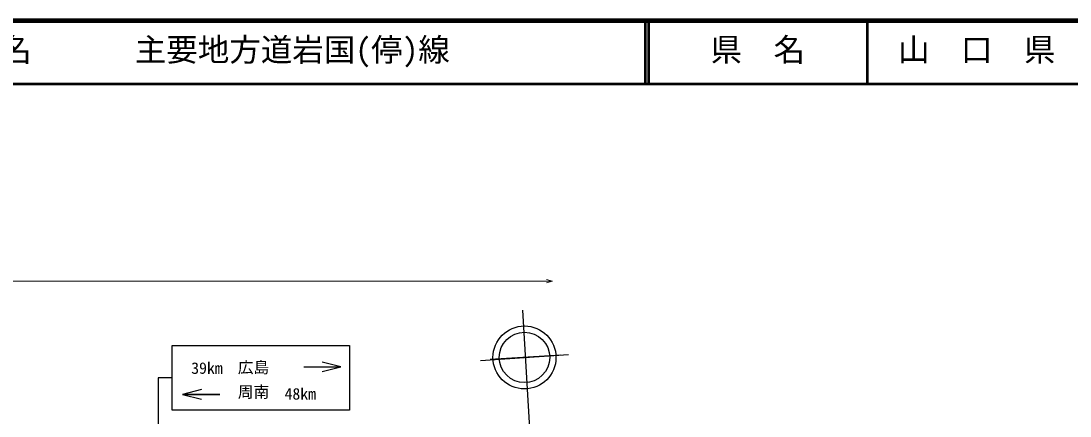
# Model space of a CAD drawing. Units: millimetres, scale not verified. Extents: x 40000 to 680000, y 20000 to 380000.
# Drawn here: x 198663 to 365184, y 317240 to 380000 of the extents above; entities that cross this region are included whole.
import ezdxf
from ezdxf.enums import TextEntityAlignment as Align

# ---------------------------------------------------------------- set-up
doc = ezdxf.new("R2010")
doc.units = ezdxf.units.MM
doc.header["$LTSCALE"] = 1000
for name, color, linetype, lineweight in [('M-BMK-SRVR', 3, 'Continuous', 25), ('M-STR-HTXT', 7, 'Continuous', 13), ('M-STR-STRC', 7, 'Continuous', 25), ('M-TTL', 2, 'Continuous', 140), ('M-TTL-LINE', 7, 'Continuous', 50), ('M-TTL-TXT', 7, 'Continuous', 13)]:
    doc.layers.add(name, color=color, linetype=linetype, lineweight=lineweight)
doc.styles.add('ＭＳ ゴシック', font='')
doc.styles.get('ＭＳ ゴシック').set_extended_font_data('MS Gothic')

msp = doc.modelspace()

# ---------------------------------------------------------------- linework, layer by layer
at = {"layer": 'M-BMK-SRVR'}
for p, q in [((278284, 334063), (279960, 305988)), ((271604, 326078), (285572, 327010)), ((284346, 326912), (273116, 326241))]:
    msp.add_line(p, q, dxfattribs=at)
for radius in [5000, 4000]:
    msp.add_circle((278588, 326544), radius, dxfattribs=at)
at = {"layer": 'M-STR-HTXT'}
for p, q in [((73587, 338673), (265473, 338673)), ((265473, 338673), (283059, 338673)), ((283059, 338673), (282059, 338923)), ((282059, 338423), (283059, 338673)), ((282271, 338673), (282449, 338673))]:
    msp.add_line(p, q, dxfattribs=at)
at = {"layer": 'M-STR-STRC'}
for p, q in [((222675, 318148), (222675, 328435)), ((222675, 328435), (250834, 328435)), ((250834, 328435), (250834, 318148)), ((243563, 325040), (249455, 325040)), ((243563, 325040), (249455, 325040)), ((249455, 325040), (246455, 325790)), ((246455, 324290), (249455, 325040)), ((220456, 323291), (220456, 304176)), ((222675, 323291), (220456, 323291)), ((227311, 321430), (224311, 320680)), ((224311, 320680), (227311, 319930)), ((230203, 320680), (224311, 320680)), ((224311, 320680), (230203, 320680)), ((250834, 318148), (222675, 318148))]:
    msp.add_line(p, q, dxfattribs=at)
at = {"layer": 'M-TTL'}
msp.add_line((680000, 380000), (40000, 380000), dxfattribs=at)
at = {"layer": 'M-TTL-LINE'}
for p, q in [((297750, 380000), (297750, 370000)), ((298250, 380000), (298250, 370000)), ((333000, 380000), (333000, 370000)), ((40000, 370000), (680000, 370000))]:
    msp.add_line(p, q, dxfattribs=at)

# ---------------------------------------------------------------- texts
at = {"layer": 'M-STR-STRC', "style": 'ＭＳ ゴシック'}
for s, p in [('39km', (225689, 323389)), ('広島', (233079, 323509)), ('周南', (233079, 319612)), ('48km', (240503, 319304))]:
    msp.add_text(s, height=1833, dxfattribs=at).set_placement(p, align=Align.BOTTOM_LEFT)
at = {"layer": 'M-TTL-TXT', "style": 'ＭＳ ゴシック'}
for s, p in [('路 線 名', (180380, 372500)), ('主要地方道岩国(停)線', (216734, 372500)), ('県\u3000名', (308125, 372500)), ('山\u3000口\u3000県', (337875, 372500))]:
    msp.add_text(s, height=3666, dxfattribs=at).set_placement(p, align=Align.BOTTOM_LEFT)

doc.saveas('drawing.dxf')
